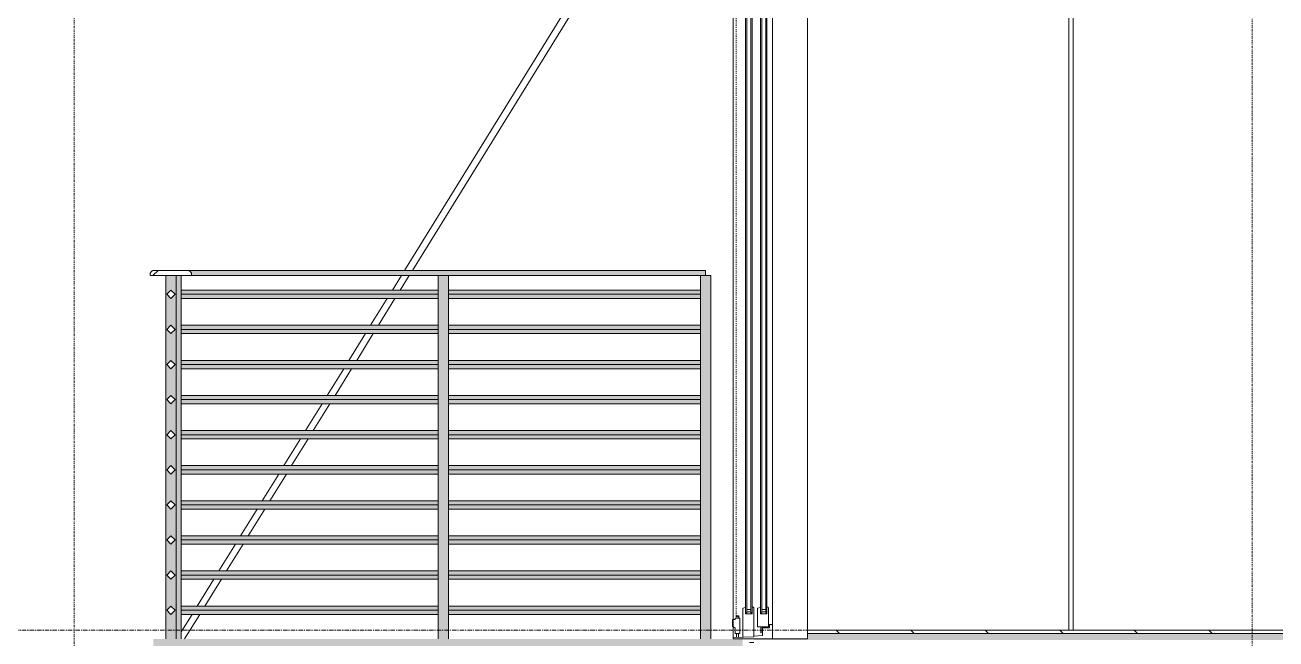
# Model space of a CAD drawing. Header units: inches. Extents: x -4168 to 1483, y -300 to 637.
# Drawn here: x -3941 to -3798.5, y 267 to 337 of the extents above; entities that cross this region are included whole.
import ezdxf

# ---------------------------------------------------------------- set-up
doc = ezdxf.new("R2010")
doc.units = ezdxf.units.IN
doc.header["$MEASUREMENT"] = 0
for name, pattern in [('Dash', [0.25, 0.125, -0.125]), ('Dash Dot 3_16_', [0.3125, 0.1875, -0.0625, 0, -0.0625]), ('Grid Line 1_2_', [0.875, 0.5, -0.125, 0.125, -0.125])]:
    doc.linetypes.add(name, pattern=pattern)
for name, color, linetype, lineweight in [('0-1', 7, 'Continuous', 5), ('0-2', 9, 'Continuous', 9), ('A-ANNO-SYMB-1', 150, 'Dash Dot 3_16_', 9), ('A-DETL-GENF-2', 55, 'Continuous', 9), ('A-DETL-GENF-HDLN-1', 55, 'Dash', 9), ('A-DOOR-6', 55, 'Continuous', 9), ('A-DOOR-7', 31, 'Continuous', 9), ('A-DOOR-FRAM-2', 253, 'Continuous', 9), ('A-DOOR-FRAM-4', 55, 'Continuous', 9), ('A-DOOR-FRAM-5', 31, 'Continuous', 9), ('A-FLOR-6', 13, 'Continuous', 13), ('A-FLOR-7', 192, 'Continuous', 9), ('A-FLOR-HRAL', 11, 'Continuous', 9), ('A-FLOR-HRAL-1', 55, 'Continuous', 9), ('A-FLOR-HRAL-2', 7, 'Continuous', 9), ('A-FLOR-HRAL-3', 9, 'Continuous', 9), ('A-FLOR-LEVL-1', 51, 'Grid Line 1_2_', 9), ('A-FLOR-MCUT-2', 51, 'Continuous', 9), ('A-FLOR-PATT-1', 45, 'Continuous', 9), ('A-WALL-PATT-2', 45, 'Continuous', 9), ('I-WALL-1', 9, 'Continuous', 9), ('S-BEAM-4', 55, 'Continuous', 9)]:
    doc.layers.add(name, color=color, linetype=linetype, lineweight=lineweight)

# ---------------------------------------------------------------- blocks, each defined once
blk = doc.blocks.new('SWING - SINGLE - FLUSH - SWING - 34_ x 80_ - WITH ACOUSTICAL SEAL-3983856-BUILDING SECTION - NORTH_SOUTH THRU PARKING RAMP - LOOKING WEST')
at = {"layer": 'A-DOOR-FRAM-2'}
for q in [(-3822.1, 218), (-3821.6, 136)]:
    blk.add_line((-3821.6, 218), q, dxfattribs=at)
blk = doc.blocks.new('CTR - 1st Phase - Unit Layouts_rvt-1-BUILDING SECTION - NORTH_SOUTH THRU PARKING RAMP - LOOKING WEST')
at = {"layer": 'I-WALL-1'}
blk.add_line((-3822.1, 268), (-3822.1, 372.87), dxfattribs=at)
at = {"layer": '0-2'}
blk.add_blockref('SWING - SINGLE - FLUSH - SWING - 34_ x 80_ - WITH ACOUSTICAL SEAL-3983856-BUILDING SECTION - NORTH_SOUTH THRU PARKING RAMP - LOOKING WEST', (0, 132), dxfattribs=at)
blk = doc.blocks.new('Door-Sliding-Marvin-2_Panel_Patio_Door-Essential - MARVIN ESSENTIAL SLIDING - 6_-0_X6_-10_ - 3RD FLOOR-3344871-BUILDING SECTION - NORTH_SOUTH THRU PARKING RAMP - LOOKING WEST')
at = {"layer": 'A-DETL-GENF-2'}
for p, q in [((-3859.22, 350), (-3859.27, 350)), ((-3859.27, 348.5), (-3859.27, 350)), ((-3859.22, 348.65), (-3859.22, 350)), ((-3860.31, 347.32), (-3860.22, 347.75)), ((-3860.26, 347.75), (-3860.26, 348.5)), ((-3860.26, 348.5), (-3855.85, 348.5)), ((-3860.16, 347.75), (-3860.26, 347.33)), ((-3859.35, 347.75), (-3860.26, 347.75)), ((-3859.35, 347), (-3859.35, 347.75)), ((-3859.22, 348.65), (-3859.11, 348.65)), ((-3859.11, 348.5), (-3859.11, 348.65)), ((-3857.66, 348.25), (-3856.29, 348.25)), ((-3857.66, 348.25), (-3857.66, 347)), ((-3856.29, 348.25), (-3856.29, 347.14)), ((-3855.85, 348.5), (-3855.85, 347)), ((-3860.31, 346.18), (-3860.31, 347.32)), ((-3860.26, 347.33), (-3859.97, 347.33)), ((-3859.97, 347.33), (-3859.97, 346.18)), ((-3859.97, 347.01), (-3859.84, 347.01)), ((-3859.97, 346.52), (-3859.84, 346.52)), ((-3859.79, 347.4), (-3859.91, 347.4)), ((-3859.91, 347.4), (-3859.91, 347.01)), ((-3859.84, 347.01), (-3859.84, 346.37)), ((-3859.84, 346.37), (-3859.61, 346.09)), ((-3859.79, 346.39), (-3859.79, 347.4)), ((-3859.57, 346.1), (-3859.79, 346.39)), ((-3859.22, 347), (-3859.35, 347)), ((-3859.22, 347.56), (-3859.22, 345.24)), ((-3857.97, 347.56), (-3859.22, 347.56)), ((-3857.97, 345.19), (-3857.97, 347.56)), ((-3857.66, 347), (-3857.97, 347)), ((-3857.54, 347.56), (-3857.54, 345.24)), ((-3856.29, 347.56), (-3857.54, 347.56)), ((-3856.29, 345.19), (-3856.29, 347.56)), ((-3856.29, 347.14), (-3856.14, 347)), ((-3855.85, 347), (-3856.14, 347)), ((-3860.4, 345.25), (-3860.09, 345.51)), ((-3860.4, 344.49), (-3860.4, 345.25)), ((-3859.97, 346.18), (-3860.31, 346.18)), ((-3860.09, 346.09), (-3859.61, 346.09)), ((-3860.09, 345.51), (-3860.09, 346.09)), ((-3859.57, 346.1), (-3859.57, 344.34)), ((-3859.22, 345.24), (-3858.91, 345.16)), ((-3858.91, 345.16), (-3858.91, 345.87)), ((-3858.91, 345.87), (-3858.16, 345.87)), ((-3858.91, 269.99), (-3858.91, 345.76)), ((-3858.76, 345.76), (-3858.91, 345.76)), ((-3858.76, 269.99), (-3858.76, 345.76)), ((-3858.76, 345.65), (-3858.31, 345.65)), ((-3858.76, 345.39), (-3858.31, 345.39)), ((-3858.31, 269.99), (-3858.31, 345.76)), ((-3858.31, 345.76), (-3858.16, 345.76)), ((-3858.16, 345.87), (-3858.16, 345.12)), ((-3858.16, 269.99), (-3858.16, 345.76)), ((-3858.16, 345.12), (-3858.04, 345.12)), ((-3858.04, 345.12), (-3857.97, 345.19)), ((-3857.54, 345.24), (-3857.22, 345.16)), ((-3857.22, 345.87), (-3856.47, 345.87)), ((-3857.22, 345.16), (-3857.22, 345.87)), ((-3857.22, 269.99), (-3857.22, 345.76)), ((-3857.07, 345.76), (-3857.22, 345.76)), ((-3857.07, 269.99), (-3857.07, 345.76)), ((-3857.07, 345.65), (-3856.62, 345.65)), ((-3857.07, 345.39), (-3856.62, 345.39)), ((-3856.62, 269.99), (-3856.62, 345.76)), ((-3856.62, 345.76), (-3856.47, 345.76)), ((-3856.47, 345.87), (-3856.47, 345.12)), ((-3856.47, 269.99), (-3856.47, 345.76)), ((-3856.47, 345.12), (-3856.35, 345.12)), ((-3856.35, 345.12), (-3856.29, 345.19)), ((-3860.09, 344.49), (-3860.4, 344.49)), ((-3860.09, 344.49), (-3860.09, 344.34)), ((-3859.73, 344.34), (-3860.09, 344.34)), ((-3859.87, 344.2), (-3859.97, 344.2)), ((-3859.97, 344.09), (-3859.97, 344.2)), ((-3859.69, 344.09), (-3859.97, 344.09)), ((-3859.87, 344.2), (-3859.87, 344.13)), ((-3859.87, 344.13), (-3859.73, 344.13)), ((-3859.73, 344.13), (-3859.73, 344.34)), ((-3859.69, 344.34), (-3859.69, 344.09)), ((-3859.57, 344.34), (-3859.69, 344.34)), ((-3859.73, 269.39), (-3860.09, 269.39)), ((-3860.09, 269.23), (-3860.09, 269.39)), ((-3859.97, 269.63), (-3859.97, 269.52)), ((-3859.69, 269.63), (-3859.97, 269.63)), ((-3859.87, 269.52), (-3859.97, 269.52)), ((-3859.87, 269.52), (-3859.87, 269.59)), ((-3859.87, 269.59), (-3859.73, 269.59)), ((-3859.73, 269.59), (-3859.73, 269.39)), ((-3859.69, 269.39), (-3859.69, 269.63)), ((-3859.57, 269.39), (-3859.69, 269.39)), ((-3859.57, 267.64), (-3859.57, 269.39)), ((-3859.22, 270.51), (-3858.91, 270.59)), ((-3859.22, 267.21), (-3859.22, 270.51)), ((-3858.91, 270.59), (-3858.91, 269.87)), ((-3858.76, 269.99), (-3858.91, 269.99)), ((-3858.91, 269.87), (-3858.16, 269.87)), ((-3858.76, 270.36), (-3858.31, 270.36)), ((-3858.76, 270.1), (-3858.31, 270.1)), ((-3858.31, 269.99), (-3858.16, 269.99)), ((-3858.16, 269.87), (-3858.16, 270.62)), ((-3858.16, 270.62), (-3858.04, 270.62)), ((-3858.04, 270.62), (-3857.97, 270.56)), ((-3857.97, 270.56), (-3857.97, 267.25)), ((-3857.54, 270.51), (-3857.22, 270.59)), ((-3857.54, 268.37), (-3857.54, 270.51)), ((-3857.22, 270.59), (-3857.22, 269.87)), ((-3857.07, 269.99), (-3857.22, 269.99)), ((-3857.22, 269.87), (-3856.47, 269.87)), ((-3857.07, 270.36), (-3856.62, 270.36)), ((-3857.07, 270.1), (-3856.62, 270.1)), ((-3856.62, 269.99), (-3856.47, 269.99)), ((-3856.47, 269.87), (-3856.47, 270.62)), ((-3856.47, 270.62), (-3856.35, 270.62)), ((-3856.35, 270.62), (-3856.29, 270.56)), ((-3856.29, 270.56), (-3856.29, 268.37)), ((-3860.09, 269.23), (-3860.4, 269.23)), ((-3860.4, 269.23), (-3860.4, 268.48)), ((-3860.4, 268.48), (-3860.09, 268.22)), ((-3860.09, 268.22), (-3860.09, 267.64)), ((-3857.19, 268.37), (-3857.54, 268.37)), ((-3857.19, 267.7), (-3857.19, 268.37)), ((-3857.13, 268.37), (-3857.13, 267.7)), ((-3856.29, 268.37), (-3857.13, 268.37)), ((-3856.98, 268.26), (-3856.98, 267.38)), ((-3856.2, 268.26), (-3856.98, 268.26)), ((-3856.2, 268.26), (-3856.2, 268.66)), ((-3855.94, 268.66), (-3856.2, 268.66)), ((-3855.94, 268.66), (-3855.85, 268.56)), ((-3855.85, 267), (-3855.85, 268.56)), ((-3860.32, 267.17), (-3857.97, 267.25)), ((-3860.32, 267.17), (-3860.32, 267)), ((-3860.32, 267), (-3855.85, 267)), ((-3859.57, 267.64), (-3860.09, 267.64)), ((-3859.94, 267.18), (-3859.94, 267.64)), ((-3859.7, 267.64), (-3859.7, 267.19)), ((-3857.97, 267.34), (-3856.98, 267.38)), ((-3857.13, 267.7), (-3857.19, 267.7))]:
    blk.add_line(p, q, dxfattribs=at)
at = {"layer": 'A-DETL-GENF-HDLN-1'}
blk.add_line((-3859.97, 269.63), (-3859.97, 344.09), dxfattribs=at)
at = {"layer": 'A-DOOR-7'}
for p, q in [((-3855.82, 347.81), (-3851.85, 347.81)), ((-3851.85, 347.81), (-3851.85, 348.5))]:
    blk.add_line(p, q, dxfattribs=at)
at = {"layer": 'A-DOOR-FRAM-4'}
for p, q in [((-3860.32, 348.5), (-3855.85, 348.5)), ((-3860.32, 267), (-3860.32, 348.5)), ((-3855.85, 348.5), (-3855.85, 267)), ((-3855.82, 348.5), (-3851.85, 348.5)), ((-3851.85, 348.5), (-3851.85, 267)), ((-3851.85, 267), (-3855.82, 267))]:
    blk.add_line(p, q, dxfattribs=at)
at = {"layer": 'A-DOOR-FRAM-5'}
blk.add_line((-3855.85, 267), (-3860.32, 267), dxfattribs=at)
blk = doc.blocks.new('Railing - Baluster_01-2700443-BUILDING SECTION - NORTH_SOUTH THRU PARKING RAMP - LOOKING WEST')
at = {"layer": 'A-FLOR-HRAL-3'}
blk.add_hatch(color=256, dxfattribs=at).paths.add_polyline_path([(-3862.88, 267), (-3862.88, 308.4), (-3864.06, 308.4), (-3864.06, 267)], flags=0)
at = {"layer": 'A-FLOR-HRAL-1'}
for p, q in [((-3864.06, 267), (-3864.06, 308.4)), ((-3862.88, 308.4), (-3863.47, 308.4)), ((-3862.88, 308.4), (-3862.88, 267))]:
    blk.add_line(p, q, dxfattribs=at)
blk = doc.blocks.new('Railing - Baluster_01-V56-BUILDING SECTION - NORTH_SOUTH THRU PARKING RAMP - LOOKING WEST')
at = {"layer": 'A-FLOR-HRAL-3'}
blk.add_hatch(color=256, dxfattribs=at).paths.add_polyline_path([(-3923.77, 267), (-3923.18, 267), (-3923.18, 308.4), (-3923.77, 308.4), (-3923.77, 269.73)], flags=0)
at = {"layer": 'A-FLOR-HRAL-1'}
blk.add_line((-3923.18, 308.4), (-3923.18, 267), dxfattribs=at)
blk = doc.blocks.new('Railing - Baluster_01-V57-BUILDING SECTION - NORTH_SOUTH THRU PARKING RAMP - LOOKING WEST')
at = {"layer": 'A-FLOR-HRAL-3'}
blk.add_hatch(color=256, dxfattribs=at).paths.add_polyline_path([(-3892.74, 267), (-3892.74, 308.4), (-3893.92, 308.4), (-3893.92, 267)], flags=0)
at = {"layer": 'A-FLOR-HRAL-1'}
for p, q in [((-3893.92, 267), (-3893.92, 308.4)), ((-3892.74, 308.4), (-3892.74, 267))]:
    blk.add_line(p, q, dxfattribs=at)
blk = doc.blocks.new('Railing - Baluster_01-V58-BUILDING SECTION - NORTH_SOUTH THRU PARKING RAMP - LOOKING WEST')
at = {"layer": 'A-FLOR-HRAL-3'}
h = blk.add_hatch(color=256, dxfattribs=at)
h.paths.add_polyline_path([(-3924.95, 267), (-3923.77, 267), (-3923.77, 308.4), (-3924.95, 308.4), (-3924.95, 269.73)], flags=0)
h.paths.add_polyline_path([(-3924.36, 269.8), (-3924.83, 270.28), (-3924.36, 270.75), (-3923.89, 270.28), (-3924.19, 269.97)], flags=0)
h.paths.add_polyline_path([(-3924.36, 273.8), (-3924.83, 274.28), (-3924.36, 274.75), (-3923.89, 274.28), (-3924.19, 273.97)], flags=0)
h.paths.add_polyline_path([(-3924.36, 277.8), (-3924.83, 278.28), (-3924.36, 278.75), (-3923.89, 278.28)], flags=0)
h.paths.add_polyline_path([(-3924.36, 281.8), (-3924.83, 282.28), (-3924.36, 282.75), (-3923.89, 282.28)], flags=0)
h.paths.add_polyline_path([(-3924.36, 285.8), (-3924.83, 286.28), (-3924.36, 286.75), (-3923.89, 286.28)], flags=0)
h.paths.add_polyline_path([(-3924.36, 289.8), (-3924.83, 290.28), (-3924.36, 290.75), (-3923.89, 290.28)], flags=0)
h.paths.add_polyline_path([(-3924.36, 293.8), (-3924.83, 294.28), (-3924.36, 294.75), (-3923.89, 294.28)], flags=0)
h.paths.add_polyline_path([(-3924.36, 297.8), (-3924.83, 298.28), (-3924.36, 298.75), (-3923.89, 298.28)], flags=0)
h.paths.add_polyline_path([(-3924.36, 301.8), (-3924.83, 302.28), (-3924.36, 302.75), (-3923.89, 302.28)], flags=0)
h.paths.add_polyline_path([(-3924.36, 305.8), (-3924.83, 306.28), (-3924.36, 306.75), (-3923.89, 306.28)], flags=0)
at = {"layer": 'A-FLOR-HRAL-1'}
for p, q in [((-3924.95, 308.4), (-3924.95, 267)), ((-3923.77, 267), (-3923.77, 308.4))]:
    blk.add_line(p, q, dxfattribs=at)
blk = doc.blocks.new('Railing - Railing-3280392-BUILDING SECTION - NORTH_SOUTH THRU PARKING RAMP - LOOKING WEST')
at = {"layer": 'A-FLOR-HRAL'}
h = blk.add_hatch(dxfattribs=at)
h.set_pattern_fill('FP_18', color=256, style=0, pattern_type=2)
h.set_pattern_definition([(45, (-3769.654, 146.633), (-9.5035, 9.5035), []), (45, (-3769.654, 161.033), (-9.5035, 9.5035), [])])
h.paths.add_polyline_path([(-3923.18, 308.4), (-3922, 308.4), (-3922.02, 308.57), (-3922.14, 308.86), (-3922.47, 309), (-3926.25, 309), (-3926.59, 308.86), (-3926.72, 308.53), (-3926.72, 308.4), (-3923.77, 308.4)], flags=0)
at = {"layer": 'A-FLOR-HRAL-2'}
for points in [[(-3897.64, 308.53), (-3863.47, 308.53), (-3863.47, 309), (-3922.35, 308.98), (-3922.14, 308.86), (-3922.02, 308.65), (-3922, 308.53), (-3897.71, 308.53)], [(-3864.06, 308.4), (-3863.47, 308.4), (-3863.47, 308.53), (-3922, 308.53), (-3922, 308.4), (-3870.94, 308.4)]]:
    blk.add_hatch(color=256, dxfattribs=at).paths.add_polyline_path(points, flags=0)
h = blk.add_hatch(color=256, dxfattribs=at)
h.paths.add_polyline_path([(-3923.18, 306.28), (-3893.92, 306.28), (-3893.92, 306.75), (-3923.18, 306.75)], flags=0)
h.paths.add_polyline_path([(-3864.06, 306.28), (-3864.06, 306.75), (-3892.74, 306.75), (-3892.74, 306.28), (-3870.94, 306.28)], flags=0)
h = blk.add_hatch(color=256, dxfattribs=at)
h.paths.add_polyline_path([(-3870.94, 305.8), (-3864.06, 305.8), (-3864.06, 306.28), (-3892.74, 306.28), (-3892.74, 305.8)], flags=0)
h.paths.add_polyline_path([(-3921.22, 305.8), (-3893.92, 305.8), (-3893.92, 306.28), (-3923.18, 306.28), (-3923.18, 305.8)], flags=0)
h = blk.add_hatch(color=256, dxfattribs=at)
h.paths.add_polyline_path([(-3923.18, 302.28), (-3893.92, 302.28), (-3893.92, 302.75), (-3923.18, 302.75)], flags=0)
h.paths.add_polyline_path([(-3864.06, 302.28), (-3864.06, 302.75), (-3892.74, 302.75), (-3892.74, 302.28), (-3870.94, 302.28)], flags=0)
h = blk.add_hatch(color=256, dxfattribs=at)
h.paths.add_polyline_path([(-3923.18, 301.8), (-3893.92, 301.8), (-3893.92, 302.28), (-3923.18, 302.28)], flags=0)
h.paths.add_polyline_path([(-3864.06, 301.8), (-3864.06, 302.28), (-3892.74, 302.28), (-3892.74, 301.8), (-3870.94, 301.8)], flags=0)
h = blk.add_hatch(color=256, dxfattribs=at)
h.paths.add_polyline_path([(-3923.18, 298.28), (-3893.92, 298.28), (-3893.92, 298.75), (-3923.18, 298.75)], flags=0)
h.paths.add_polyline_path([(-3864.06, 298.28), (-3864.06, 298.75), (-3892.74, 298.75), (-3892.74, 298.28), (-3870.94, 298.28)], flags=0)
h = blk.add_hatch(color=256, dxfattribs=at)
h.paths.add_polyline_path([(-3870.94, 297.8), (-3864.06, 297.8), (-3864.06, 298.28), (-3892.74, 298.28), (-3892.74, 297.8)], flags=0)
h.paths.add_polyline_path([(-3921.22, 297.8), (-3893.92, 297.8), (-3893.92, 298.28), (-3923.18, 298.28), (-3923.18, 297.8)], flags=0)
h = blk.add_hatch(color=256, dxfattribs=at)
h.paths.add_polyline_path([(-3905.97, 294.28), (-3893.92, 294.28), (-3893.92, 294.75), (-3923.18, 294.75), (-3923.18, 294.28), (-3905.98, 294.28)], flags=0)
h.paths.add_polyline_path([(-3864.06, 294.28), (-3864.06, 294.75), (-3892.74, 294.75), (-3892.74, 294.28), (-3870.94, 294.28)], flags=0)
h = blk.add_hatch(color=256, dxfattribs=at)
h.paths.add_polyline_path([(-3864.06, 293.8), (-3864.06, 294.28), (-3892.74, 294.28), (-3892.74, 293.8), (-3870.94, 293.8)], flags=0)
h.paths.add_polyline_path([(-3923.18, 293.8), (-3893.92, 293.8), (-3893.92, 294.28), (-3923.18, 294.28)], flags=0)
h = blk.add_hatch(color=256, dxfattribs=at)
h.paths.add_polyline_path([(-3870.94, 290.28), (-3864.06, 290.28), (-3864.06, 290.75), (-3892.74, 290.75), (-3892.74, 290.28)], flags=0)
h.paths.add_polyline_path([(-3921.22, 290.28), (-3893.92, 290.28), (-3893.92, 290.75), (-3923.18, 290.75), (-3923.18, 290.28)], flags=0)
h = blk.add_hatch(color=256, dxfattribs=at)
h.paths.add_polyline_path([(-3864.06, 289.8), (-3864.06, 290.28), (-3892.74, 290.28), (-3892.74, 289.8), (-3870.94, 289.8)], flags=0)
h.paths.add_polyline_path([(-3923.18, 289.8), (-3893.92, 289.8), (-3893.92, 290.28), (-3923.18, 290.28)], flags=0)
h = blk.add_hatch(color=256, dxfattribs=at)
h.paths.add_polyline_path([(-3910.91, 286.28), (-3893.92, 286.28), (-3893.92, 286.75), (-3923.18, 286.75), (-3923.18, 286.28), (-3910.92, 286.28)], flags=0)
h.paths.add_polyline_path([(-3864.06, 286.28), (-3864.06, 286.75), (-3892.74, 286.75), (-3892.74, 286.28), (-3870.94, 286.28)], flags=0)
h = blk.add_hatch(color=256, dxfattribs=at)
h.paths.add_polyline_path([(-3911.21, 285.8), (-3893.92, 285.8), (-3893.92, 286.28), (-3923.18, 286.28), (-3923.18, 285.8), (-3911.21, 285.8)], flags=0)
h.paths.add_polyline_path([(-3864.06, 285.8), (-3864.06, 286.28), (-3892.74, 286.28), (-3892.74, 285.8), (-3870.94, 285.8)], flags=0)
h = blk.add_hatch(color=256, dxfattribs=at)
h.paths.add_polyline_path([(-3923.18, 282.28), (-3893.92, 282.28), (-3893.92, 282.75), (-3923.18, 282.75)], flags=0)
h.paths.add_polyline_path([(-3864.06, 282.28), (-3864.06, 282.75), (-3892.74, 282.75), (-3892.74, 282.28), (-3870.94, 282.28)], flags=0)
h = blk.add_hatch(color=256, dxfattribs=at)
h.paths.add_polyline_path([(-3913.68, 281.8), (-3893.92, 281.8), (-3893.92, 282.28), (-3923.18, 282.28), (-3923.18, 281.8), (-3913.68, 281.8)], flags=0)
h.paths.add_polyline_path([(-3864.06, 281.8), (-3864.06, 282.28), (-3892.74, 282.28), (-3892.74, 281.8), (-3870.94, 281.8)], flags=0)
h = blk.add_hatch(color=256, dxfattribs=at)
h.paths.add_polyline_path([(-3915.85, 278.28), (-3893.92, 278.28), (-3893.92, 278.75), (-3923.18, 278.75), (-3923.18, 278.28), (-3915.86, 278.28)], flags=0)
h.paths.add_polyline_path([(-3864.06, 278.28), (-3864.06, 278.75), (-3892.74, 278.75), (-3892.74, 278.28), (-3870.94, 278.28)], flags=0)
h = blk.add_hatch(color=256, dxfattribs=at)
h.paths.add_polyline_path([(-3916.15, 277.8), (-3893.92, 277.8), (-3893.92, 278.28), (-3923.18, 278.28), (-3923.18, 277.8), (-3916.15, 277.8)], flags=0)
h.paths.add_polyline_path([(-3864.06, 277.8), (-3864.06, 278.28), (-3892.74, 278.28), (-3892.74, 277.8), (-3870.94, 277.8)], flags=0)
h = blk.add_hatch(color=256, dxfattribs=at)
h.paths.add_polyline_path([(-3918.32, 274.28), (-3893.92, 274.28), (-3893.92, 274.75), (-3923.18, 274.75), (-3923.18, 274.28), (-3918.33, 274.28)], flags=0)
h.paths.add_polyline_path([(-3864.06, 274.28), (-3864.06, 274.75), (-3892.74, 274.75), (-3892.74, 274.28), (-3870.94, 274.28)], flags=0)
h = blk.add_hatch(color=256, dxfattribs=at)
h.paths.add_polyline_path([(-3918.62, 273.8), (-3893.92, 273.8), (-3893.92, 274.28), (-3923.18, 274.28), (-3923.18, 273.8), (-3918.62, 273.8)], flags=0)
h.paths.add_polyline_path([(-3864.06, 273.8), (-3864.06, 274.28), (-3892.74, 274.28), (-3892.74, 273.8), (-3870.94, 273.8)], flags=0)
h = blk.add_hatch(color=256, dxfattribs=at)
h.paths.add_polyline_path([(-3920.8, 270.28), (-3893.92, 270.28), (-3893.92, 270.75), (-3923.18, 270.75), (-3923.18, 270.28), (-3920.8, 270.28)], flags=0)
h.paths.add_polyline_path([(-3864.06, 270.28), (-3864.06, 270.75), (-3892.74, 270.75), (-3892.74, 270.28), (-3870.94, 270.28)], flags=0)
h = blk.add_hatch(color=256, dxfattribs=at)
h.paths.add_polyline_path([(-3921.4, 269.8), (-3893.92, 269.8), (-3893.92, 270.28), (-3923.18, 270.28), (-3923.18, 269.8), (-3921.51, 269.8)], flags=0)
h.paths.add_polyline_path([(-3864.06, 269.8), (-3864.06, 270.28), (-3892.74, 270.28), (-3892.74, 269.8), (-3870.94, 269.8)], flags=0)
at = {"layer": 'A-FLOR-HRAL'}
for p, q in [((-3926.72, 308.53), (-3926.72, 308.4)), ((-3926.72, 308.4), (-3922, 308.4)), ((-3922.47, 309), (-3926.25, 309)), ((-3922, 308.4), (-3922, 308.53)), ((-3924.36, 306.75), (-3924.83, 306.28)), ((-3923.89, 306.28), (-3924.36, 306.75)), ((-3924.83, 306.28), (-3924.36, 305.8)), ((-3924.36, 305.8), (-3923.89, 306.28)), ((-3924.36, 302.75), (-3924.83, 302.28)), ((-3924.83, 302.28), (-3924.36, 301.8)), ((-3923.89, 302.28), (-3924.36, 302.75)), ((-3924.36, 301.8), (-3923.89, 302.28)), ((-3924.36, 298.75), (-3924.83, 298.28)), ((-3924.83, 298.28), (-3924.36, 297.8)), ((-3923.89, 298.28), (-3924.36, 298.75)), ((-3924.36, 297.8), (-3923.89, 298.28)), ((-3924.36, 294.75), (-3924.83, 294.28)), ((-3924.83, 294.28), (-3924.36, 293.8)), ((-3923.89, 294.28), (-3924.36, 294.75)), ((-3924.36, 293.8), (-3923.89, 294.28)), ((-3924.36, 290.75), (-3924.83, 290.28)), ((-3923.89, 290.28), (-3924.36, 290.75)), ((-3924.83, 290.28), (-3924.36, 289.8)), ((-3924.36, 289.8), (-3923.89, 290.28)), ((-3924.36, 286.75), (-3924.83, 286.28)), ((-3923.89, 286.28), (-3924.36, 286.75)), ((-3924.83, 286.28), (-3924.36, 285.8)), ((-3924.36, 285.8), (-3923.89, 286.28)), ((-3924.36, 282.75), (-3924.83, 282.28)), ((-3924.83, 282.28), (-3924.36, 281.8)), ((-3923.89, 282.28), (-3924.36, 282.75)), ((-3924.36, 281.8), (-3923.89, 282.28)), ((-3924.36, 278.75), (-3924.83, 278.28)), ((-3924.83, 278.28), (-3924.36, 277.8)), ((-3923.89, 278.28), (-3924.36, 278.75)), ((-3924.36, 277.8), (-3923.89, 278.28)), ((-3924.36, 274.75), (-3924.83, 274.28)), ((-3924.83, 274.28), (-3924.36, 273.8)), ((-3923.89, 274.28), (-3924.36, 274.75)), ((-3924.36, 273.8), (-3923.89, 274.28)), ((-3924.36, 270.75), (-3924.83, 270.28)), ((-3923.89, 270.28), (-3924.36, 270.75)), ((-3924.83, 270.28), (-3924.36, 269.8)), ((-3924.36, 269.8), (-3923.89, 270.28))]:
    blk.add_line(p, q, dxfattribs=at)
for centre, start, end in [((-3926.25, 308.53), 90, 180), ((-3922.47, 308.53), 0, 90)]:
    blk.add_arc(centre, 0.472, start, end, dxfattribs=at)
at = {"layer": 'A-FLOR-HRAL-1'}
for p, q in [((-3863.47, 309), (-3922.47, 309)), ((-3922, 308.4), (-3863.47, 308.4)), ((-3863.47, 309), (-3863.47, 308.53)), ((-3863.47, 308.53), (-3863.47, 308.4)), ((-3893.92, 306.75), (-3923.18, 306.75)), ((-3864.06, 306.75), (-3892.74, 306.75)), ((-3893.92, 306.28), (-3923.18, 306.28)), ((-3923.18, 305.8), (-3893.92, 305.8)), ((-3864.06, 306.28), (-3892.74, 306.28)), ((-3892.74, 305.8), (-3864.06, 305.8)), ((-3893.92, 302.75), (-3923.18, 302.75)), ((-3893.92, 302.28), (-3923.18, 302.28)), ((-3864.06, 302.75), (-3892.74, 302.75)), ((-3864.06, 302.28), (-3892.74, 302.28)), ((-3923.18, 301.8), (-3893.92, 301.8)), ((-3892.74, 301.8), (-3864.06, 301.8)), ((-3893.92, 298.75), (-3923.18, 298.75)), ((-3893.92, 298.28), (-3923.18, 298.28)), ((-3923.18, 297.8), (-3893.92, 297.8)), ((-3864.06, 298.75), (-3892.74, 298.75)), ((-3864.06, 298.28), (-3892.74, 298.28)), ((-3892.74, 297.8), (-3864.06, 297.8)), ((-3893.92, 294.75), (-3923.18, 294.75)), ((-3893.92, 294.28), (-3923.18, 294.28)), ((-3923.18, 293.8), (-3893.92, 293.8)), ((-3864.06, 294.75), (-3892.74, 294.75)), ((-3864.06, 294.28), (-3892.74, 294.28)), ((-3892.74, 293.8), (-3864.06, 293.8)), ((-3893.92, 290.75), (-3923.18, 290.75)), ((-3864.06, 290.75), (-3892.74, 290.75)), ((-3923.18, 290.28), (-3893.92, 290.28)), ((-3923.18, 289.8), (-3893.92, 289.8)), ((-3892.74, 290.28), (-3864.06, 290.28)), ((-3892.74, 289.8), (-3864.06, 289.8)), ((-3893.92, 286.75), (-3923.18, 286.75)), ((-3864.06, 286.75), (-3892.74, 286.75)), ((-3923.18, 286.28), (-3893.92, 286.28)), ((-3923.18, 285.8), (-3893.92, 285.8)), ((-3892.74, 286.28), (-3864.06, 286.28)), ((-3892.74, 285.8), (-3864.06, 285.8)), ((-3893.92, 282.75), (-3923.18, 282.75)), ((-3923.18, 282.28), (-3893.92, 282.28)), ((-3864.06, 282.75), (-3892.74, 282.75)), ((-3892.74, 282.28), (-3864.06, 282.28)), ((-3923.18, 281.8), (-3893.92, 281.8)), ((-3892.74, 281.8), (-3864.06, 281.8)), ((-3893.92, 278.75), (-3923.18, 278.75)), ((-3923.18, 278.28), (-3893.92, 278.28)), ((-3864.06, 278.75), (-3892.74, 278.75)), ((-3892.74, 278.28), (-3864.06, 278.28)), ((-3923.18, 277.8), (-3893.92, 277.8)), ((-3892.74, 277.8), (-3864.06, 277.8)), ((-3893.92, 274.75), (-3923.18, 274.75)), ((-3923.18, 274.28), (-3893.92, 274.28)), ((-3923.18, 273.8), (-3893.92, 273.8)), ((-3864.06, 274.75), (-3892.74, 274.75)), ((-3892.74, 274.28), (-3864.06, 274.28)), ((-3892.74, 273.8), (-3864.06, 273.8)), ((-3893.92, 270.75), (-3923.18, 270.75)), ((-3864.06, 270.75), (-3892.74, 270.75)), ((-3923.18, 270.28), (-3893.92, 270.28)), ((-3923.18, 269.8), (-3893.92, 269.8)), ((-3892.74, 270.28), (-3864.06, 270.28)), ((-3892.74, 269.8), (-3864.06, 269.8))]:
    blk.add_line(p, q, dxfattribs=at)
for points, knots in [([(-3926.72, 308.53), (-3926.72, 308.57), (-3926.72, 308.63), (-3926.69, 308.71), (-3926.66, 308.76), (-3926.63, 308.81), (-3926.61, 308.84), (-3926.58, 308.87), (-3926.54, 308.9), (-3926.5, 308.93), (-3926.46, 308.95), (-3926.42, 308.97), (-3926.35, 308.99), (-3926.29, 309), (-3926.25, 309)], [0, 0, 0, 0, 0.166667, 0.25, 0.333333, 0.416667, 0.458333, 0.5, 0.583333, 0.666667, 0.708333, 0.75, 0.833333, 1, 1, 1, 1]), ([(-3922.47, 309), (-3922.43, 309), (-3922.37, 308.99), (-3922.29, 308.97), (-3922.24, 308.94), (-3922.21, 308.92), (-3922.18, 308.9), (-3922.14, 308.87), (-3922.12, 308.84), (-3922.09, 308.81), (-3922.06, 308.76), (-3922.03, 308.71), (-3922.01, 308.63), (-3922, 308.57), (-3922, 308.53)], [0, 0, 0, 0, 0.166667, 0.25, 0.333333, 0.375, 0.416667, 0.5, 0.541667, 0.583333, 0.666667, 0.75, 0.833333, 1, 1, 1, 1])]:
    blk.add_open_spline(points, degree=3, knots=knots, dxfattribs=at)
for name in ['Railing - Baluster_01-V58-BUILDING SECTION - NORTH_SOUTH THRU PARKING RAMP - LOOKING WEST', 'Railing - Baluster_01-V56-BUILDING SECTION - NORTH_SOUTH THRU PARKING RAMP - LOOKING WEST', 'Railing - Baluster_01-V57-BUILDING SECTION - NORTH_SOUTH THRU PARKING RAMP - LOOKING WEST', 'Railing - Baluster_01-2700443-BUILDING SECTION - NORTH_SOUTH THRU PARKING RAMP - LOOKING WEST']:
    blk.add_blockref(name, (0, 0))
blk = doc.blocks.new('Walls 6 - Walls 1-3280336-BUILDING SECTION - NORTH_SOUTH THRU PARKING RAMP - LOOKING WEST')
at = {"layer": 'S-BEAM-4'}
for p, q in [((-3860.22, 369.25), (-3862.1, 369.25)), ((-3862.1, 366), (-3862.1, 369.25)), ((-3862.1, 366.71), (-3897.75, 309)), ((-3896.86, 309), (-3862.1, 365.28)), ((-3862.1, 362.75), (-3862.1, 366)), ((-3862.1, 362.75), (-3860.22, 362.75)), ((-3898.11, 308.4), (-3899.13, 306.75)), ((-3898.25, 306.75), (-3897.23, 308.4)), ((-3899.72, 305.8), (-3901.61, 302.75)), ((-3900.72, 302.75), (-3898.84, 305.8)), ((-3902.19, 301.8), (-3904.08, 298.75)), ((-3903.19, 298.75), (-3901.31, 301.8)), ((-3904.66, 297.8), (-3906.55, 294.75)), ((-3905.66, 294.75), (-3903.78, 297.8)), ((-3907.13, 293.8), (-3909.02, 290.75)), ((-3908.14, 290.75), (-3906.25, 293.8)), ((-3909.6, 289.8), (-3911.49, 286.75)), ((-3910.61, 286.75), (-3908.72, 289.8)), ((-3912.07, 285.8), (-3913.96, 282.75)), ((-3913.08, 282.75), (-3911.19, 285.8)), ((-3914.54, 281.8), (-3916.43, 278.75)), ((-3915.55, 278.75), (-3913.66, 281.8)), ((-3917.01, 277.8), (-3918.9, 274.75)), ((-3918.02, 274.75), (-3916.13, 277.8)), ((-3919.48, 273.8), (-3921.37, 270.75)), ((-3920.49, 270.75), (-3918.6, 273.8)), ((-3921.95, 269.8), (-3923.18, 267.82)), ((-3922.8, 267), (-3921.07, 269.8))]:
    blk.add_line(p, q, dxfattribs=at)

msp = doc.modelspace()

# ---------------------------------------------------------------- hatches: boundary and pattern name
at = {"layer": 'A-FLOR-6'}
msp.add_hatch(color=256, dxfattribs=at).paths.add_polyline_path([(-3923.4808, 266), (-3859.2237, 266), (-3859.2237, 267), (-3926.3615, 267), (-3926.3615, 266), (-3923.4809, 266)], flags=0)
at = {"layer": 'A-FLOR-PATT-1'}
h = msp.add_hatch(dxfattribs=at)
h.set_pattern_fill('FP_2', color=256, style=0, pattern_type=2)
h.set_pattern_definition([(135, (-3769.654, 146.633), (-4.24264, -4.24264), [])])
h.paths.add_polyline_path([(-2920.7612, 267.625), (-2076.7987, 267.625), (-2076.7987, 268), (-3408.6737, 268), (-3408.6737, 267.625), (-2924.0475, 267.625)], flags=0)
h.paths.add_polyline_path([(-3855.8487, 267.625), (-3855.8175, 267.6271), (-3855.8487, 267.6271)], flags=0)
h.paths.add_polyline_path([(-3851.8487, 267.625), (-3479.2237, 267.625), (-3479.2237, 268), (-3851.8487, 268), (-3851.8487, 267.6311)], flags=0)
h = msp.add_hatch(dxfattribs=at)
h.set_pattern_fill('FP_3', color=256, style=0, pattern_type=2)
h.set_pattern_definition([(0, (-3769.654, 146.633), (15.36, 3.84), [1.267, -10.253, 1.267, -10.253, -61.44]), (0, (-3769.654, 146.633), (15.36, 3.84), [-23.04, 1.267, -21.773, 1.267, -10.253, -26.88]), (0, (-3769.654, 146.633), (15.36, 3.84), [-57.6, 1.267, -6.413, 1.267, -17.933]), (120, (-3763.894, 148.553), (-11.0055376, 11.38215), [1.267, -10.253, 1.267, -10.253, -61.44]), (120, (-3763.894, 148.553), (-11.0055376, 11.38215), [-23.04, 1.267, -21.773, 1.267, -10.253, -26.88]), (120, (-3763.894, 148.553), (-11.0055376, 11.38215), [-57.6, 1.267, -6.413, 1.267, -17.933]), (240, (-3761.974, 156.233), (-4.3544624, -15.22215), [1.267, -10.253, 1.267, -10.253, -61.44]), (240, (-3761.974, 156.233), (-4.3544624, -15.22215), [-23.04, 1.267, -21.773, 1.267, -10.253, -26.88]), (240, (-3761.974, 156.233), (-4.3544624, -15.22215), [-57.6, 1.267, -6.413, 1.267, -17.933])])
h.paths.add_polyline_path([(-2949.1863, 266.875), (-2076.1737, 266.875), (-2076.1737, 267.625), (-3408.6737, 267.625), (-3408.6737, 266.875), (-2953.3761, 266.875)], flags=0)
h.paths.add_polyline_path([(-3855.8175, 266.875), (-3479.2237, 266.875), (-3479.2237, 267.625), (-3851.8487, 267.625), (-3851.8487, 267), (-3855.8175, 267.0036), (-3855.8487, 267), (-3857.9737, 267), (-3857.9423, 266.875), (-3855.8487, 266.875)], flags=0)
at = {"layer": 'A-WALL-PATT-2'}
h = msp.add_hatch(dxfattribs=at)
h.set_pattern_fill('FP_8', color=256, style=0, pattern_type=2)
h.set_pattern_definition([(0, (-3769.654, 146.633), (0, 9), []), (90, (-3769.654, 146.633), (-9, 6e-16), [])])
h.paths.add_polyline_path([(-3858.4737, 110), (-3858.4737, 149.5), (-3859.2237, 149.5), (-3859.2237, 110)], flags=0)
h.paths.add_polyline_path([(-3858.4737, 227), (-3858.4737, 267), (-3859.2237, 267), (-3859.2237, 227)], flags=0)
h.paths.add_polyline_path([(-3858.4737, 348.5), (-3858.4737, 349.5), (-3859.2237, 349.5), (-3859.2237, 348.5), (-3858.4941, 348.5)], flags=0)
h = msp.add_hatch(dxfattribs=at)
h.set_pattern_fill('FP_4', color=256, style=0, pattern_type=2)
h.set_pattern_definition([(0, (-3769.654, 146.633), (0, 4.798), []), (315, (-3769.654, 146.633), (4.798427, 0), [6.786, -6.786]), (45, (-3769.654, 146.633), (4.798427, 0), [6.786, -6.786])])
h.paths.add_polyline_path([(-3857.9737, 110), (-3857.9737, 149.5), (-3858.4737, 149.5), (-3858.4737, 110)], flags=0)
h.paths.add_polyline_path([(-3858.4737, 227), (-3857.9737, 227), (-3857.9737, 267), (-3858.4737, 267), (-3858.4737, 227.8566)], flags=0)
h.paths.add_polyline_path([(-3858.4737, 348.5), (-3857.9737, 348.5), (-3857.9737, 349.5), (-3858.4737, 349.5)], flags=0)

# ---------------------------------------------------------------- linework, layer by layer
at = {"layer": 'A-ANNO-SYMB-1'}
for p, q in [((-3935.3547, 433.8369), (-3935.3547, -177.5146)), ((-3801.2118, -177.5146), (-3801.2118, 433.8369))]:
    msp.add_line(p, q, dxfattribs=at)
at = {"layer": 'A-FLOR-7'}
msp.add_line((-3511.6316, 268), (-3851.8487, 268), dxfattribs=at)
at = {"layer": 'A-FLOR-LEVL-1'}
msp.add_line((-4167.9645, 268), (-1830.091, 268), dxfattribs=at)
at = {"layer": 'A-FLOR-MCUT-2'}
msp.add_line((-2076.7987, 267.625), (-3851.8487, 267.625), dxfattribs=at)

# ---------------------------------------------------------------- block references
at = {"layer": '0-1'}
msp.add_blockref('CTR - 1st Phase - Unit Layouts_rvt-1-BUILDING SECTION - NORTH_SOUTH THRU PARKING RAMP - LOOKING WEST', (0, 0), dxfattribs=at)
at = {"layer": 'A-DOOR-6'}
msp.add_blockref('Door-Sliding-Marvin-2_Panel_Patio_Door-Essential - MARVIN ESSENTIAL SLIDING - 6_-0_X6_-10_ - 3RD FLOOR-3344871-BUILDING SECTION - NORTH_SOUTH THRU PARKING RAMP - LOOKING WEST', (0, 0), dxfattribs=at)
at = {"layer": 'A-FLOR-HRAL-1'}
msp.add_blockref('Railing - Railing-3280392-BUILDING SECTION - NORTH_SOUTH THRU PARKING RAMP - LOOKING WEST', (0, 0), dxfattribs=at)
at = {"layer": 'S-BEAM-4'}
msp.add_blockref('Walls 6 - Walls 1-3280336-BUILDING SECTION - NORTH_SOUTH THRU PARKING RAMP - LOOKING WEST', (0, 0), dxfattribs=at)

doc.saveas('drawing.dxf')
